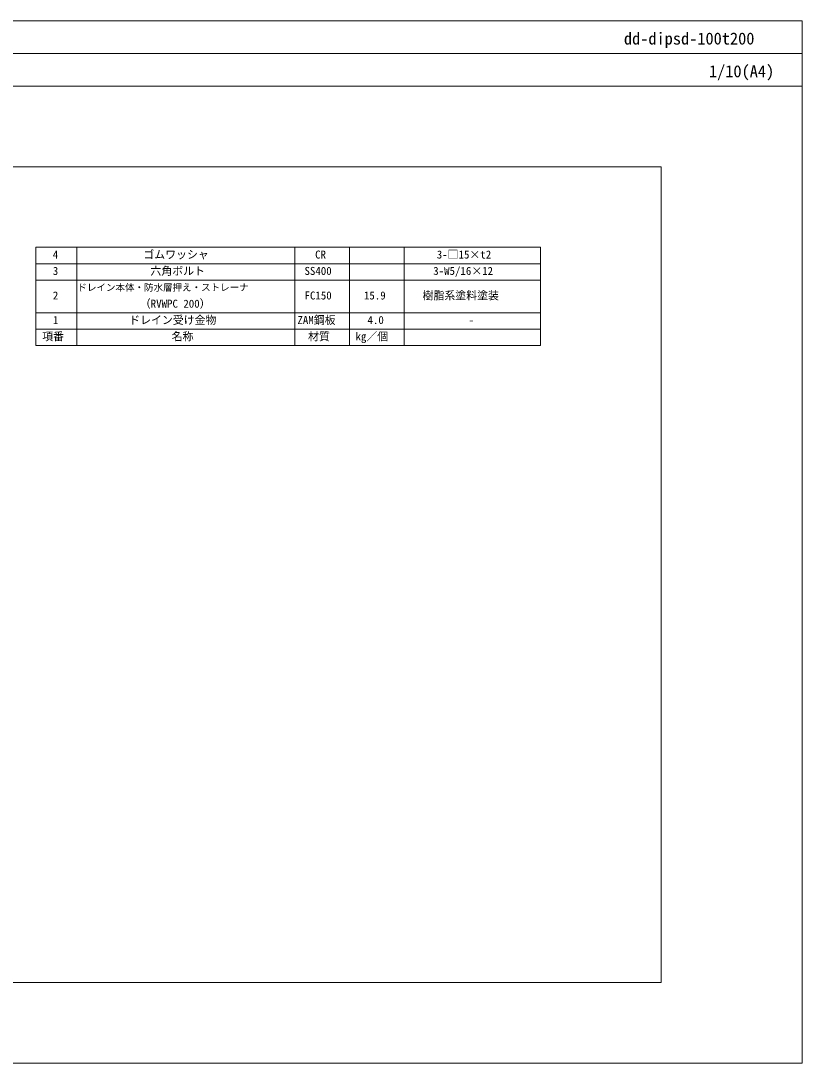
# Model space of a CAD drawing. Units: millimetres, scale not verified. Extents: x -1380 to 1380, y -955 to 955.
# Drawn here: x -52 to 1380, y -955 to 955 of the extents above; entities that cross this region are included whole.
import ezdxf
from ezdxf.enums import TextEntityAlignment as Align

# ---------------------------------------------------------------- set-up
doc = ezdxf.new("R2010")
doc.units = ezdxf.units.MM
doc.header["$LTSCALE"] = 3
for name, color, linetype, lineweight in [('0-0_0', 7, 'Continuous', 15), ('0-7_WAKU', 7, 'Continuous', 18), ('0-8_MOJI', 7, 'Continuous', 18)]:
    doc.layers.add(name, color=color, linetype=linetype, lineweight=lineweight)
doc.styles.add('ＭＳ ゴシック', font='')
doc.styles.get('ＭＳ ゴシック').set_extended_font_data('MS Gothic')

msp = doc.modelspace()

# ---------------------------------------------------------------- linework, layer by layer
at = {"layer": '0-0_0', "lineweight": 18}
msp.add_line((-1379.819, 894.897), (1380.181, 894.897), dxfattribs=at)
msp.add_lwpolyline([(-1121.069, -807.603), (1121.431, -807.603), (1121.431, 687.397), (-1121.069, 687.397)], close=True, dxfattribs=at)
at = {"layer": '0-7_WAKU'}
for points in [[(-1379.819, -955.103), (1380.181, -955.103), (1380.181, 954.897), (-1379.819, 954.897)], [(1380.181, 834.897), (-1379.819, 834.897), (-1379.819, 954.897), (1380.181, 954.897)]]:
    msp.add_lwpolyline(points, close=True, dxfattribs=at)
at = {"layer": '0-8_MOJI'}
for p, q in [((50.181, 359.897), (50.181, 539.897)), ((450.181, 539.897), (450.181, 359.897)), ((550.181, 539.897), (550.181, 359.897)), ((650.181, 359.897), (650.181, 539.897)), ((-24.819, 509.897), (900.181, 509.897)), ((-24.819, 479.897), (900.181, 479.897)), ((-24.819, 419.897), (900.181, 419.897)), ((-24.819, 389.897), (900.181, 389.897))]:
    msp.add_line(p, q, dxfattribs=at)
msp.add_lwpolyline([(-24.819, 359.897), (900.181, 359.897), (900.181, 539.897), (-24.819, 539.897)], close=True, dxfattribs=at)

# ---------------------------------------------------------------- texts
at = {"layer": '0-7_WAKU', "style": 'ＭＳ ゴシック'}
for s, p in [('dd-dipsd-100t200', (1053.303, 904.897)), ('1/10(A4)', (1209.242, 844.897))]:
    msp.add_text(s, height=21.99, dxfattribs=at).set_placement(p, align=Align.BOTTOM_LEFT)
at = {"layer": '0-8_MOJI', "style": 'ＭＳ ゴシック'}
for s, height, p in [('ゴムワッシャ', 14.66, (172.212, 514.897)), ('3-□15×t2', 14.66, (710.206, 514.897)), ('4', 14.66, (6.184, 514.897)), ('CR', 14.66, (487.186, 514.897)), ('3', 14.66, (6.184, 484.897)), ('六角ボルト', 14.66, (185.206, 484.897)), ('SS400', 14.66, (467.694, 484.897)), ('3-W5/16×12', 14.66, (703.709, 484.897)), ('2', 14.66, (6.184, 439.897)), ('ドレイン本体・防水層押え・ストレーナ', 12.46, (51.359, 456.397)), ('FC150', 14.66, (467.694, 439.897)), ('15.9', 14.66, (576.691, 439.897)), ('樹脂系塗料塗装', 14.66, (684.217, 439.897)), ('（RVWPC 200）', 14.66, (165.714, 424.897)), ('1', 14.66, (6.184, 394.897)), ('ドレイン受け金物', 14.66, (146.222, 394.897)), ('ZAM鋼板', 14.66, (454.699, 394.897)), ('4.0', 14.66, (583.189, 394.897)), ('-', 14.66, (768.684, 394.897)), ('項番', 14.66, (-13.309, 364.897)), ('名称', 14.66, (224.191, 364.897)), ('材質', 14.66, (474.191, 364.897)), ('kg／個', 14.66, (561.196, 364.897))]:
    msp.add_text(s, height=height, dxfattribs=at).set_placement(p, align=Align.BOTTOM_LEFT)

doc.saveas('drawing.dxf')
